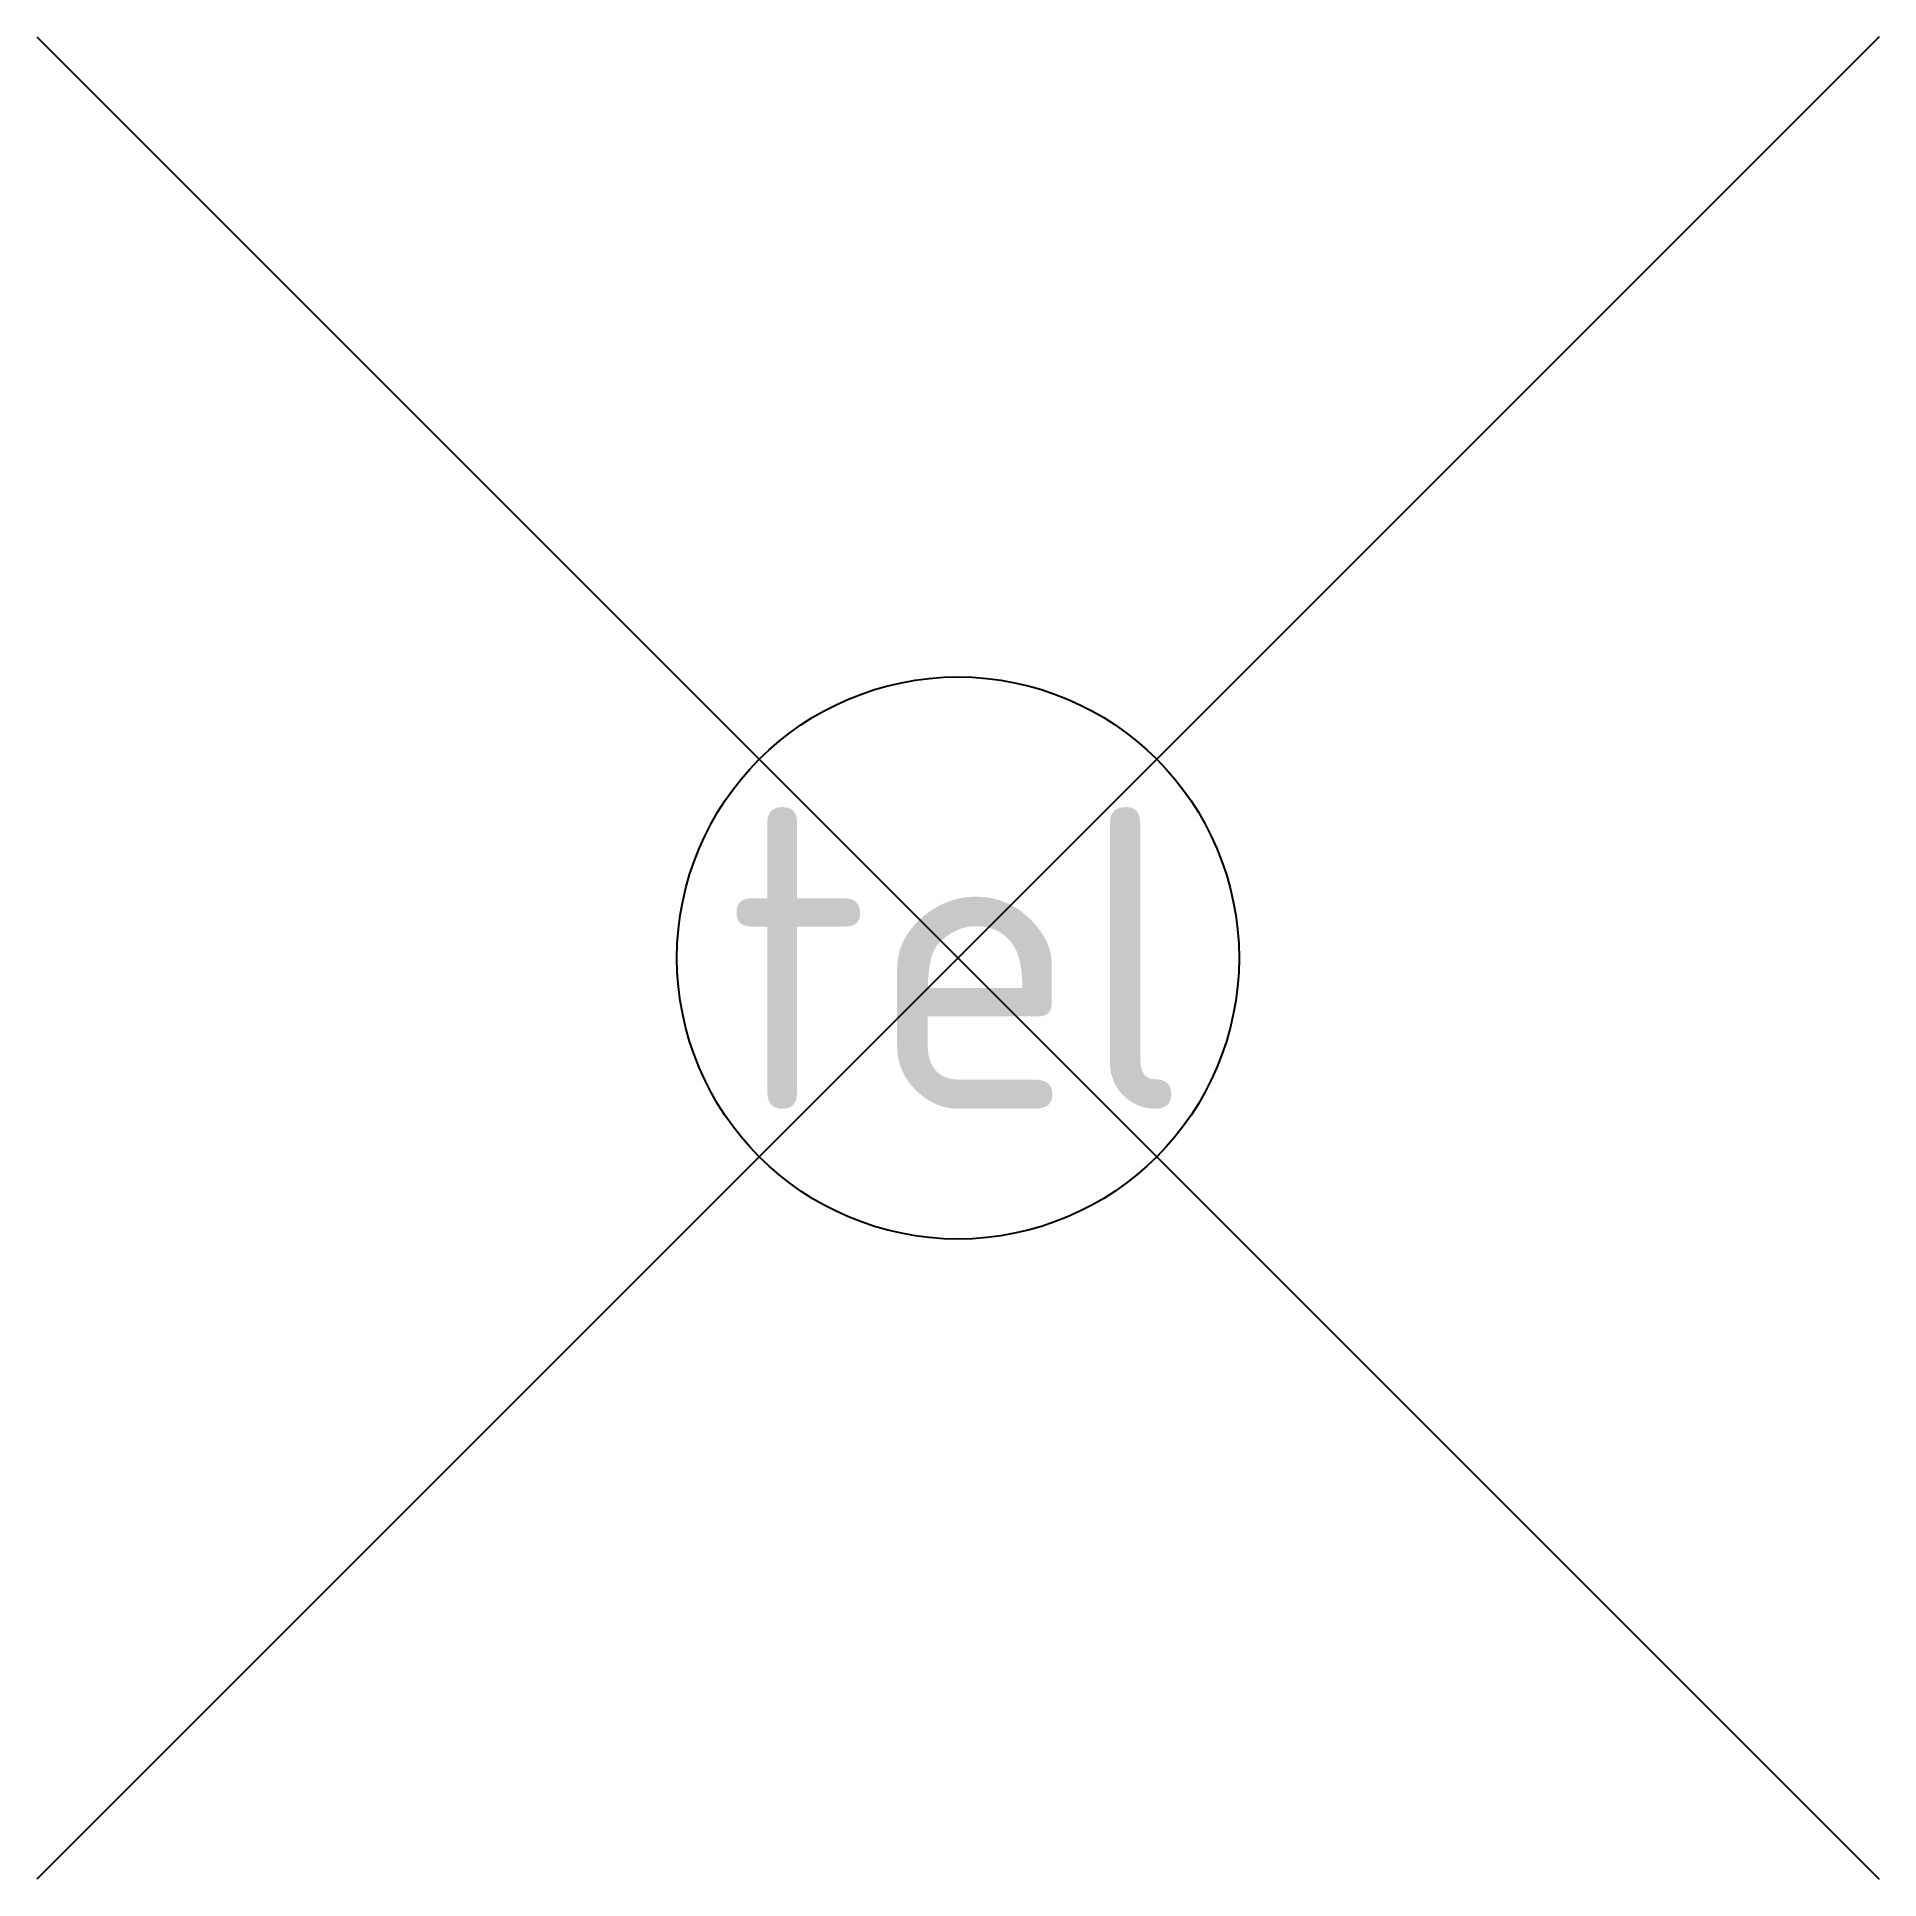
# Model space of a CAD drawing. Extents: x -5.5 to 5.5, y -5.5 to 5.5.
import ezdxf
from ezdxf.enums import TextEntityAlignment as Align

# ---------------------------------------------------------------- set-up
doc = ezdxf.new("R2010")
doc.units = 0
doc.styles.add('NLCS-ISO', font='NLCS-ISO.ttf')

msp = doc.modelspace()

# ---------------------------------------------------------------- linework, layer by layer
for points in [[(5.5, 5.5), (-5.5, -5.5)], [(-5.5, 5.5), (5.5, -5.5)]]:
    msp.add_lwpolyline(points)
msp.add_circle((0, 0), 1.678)

# ---------------------------------------------------------------- texts
at = {"style": 'NLCS-ISO'}
msp.add_text('tel', height=1.8, dxfattribs=at).set_placement((0, 0), align=Align.MIDDLE_CENTER)

doc.saveas('drawing.dxf')
